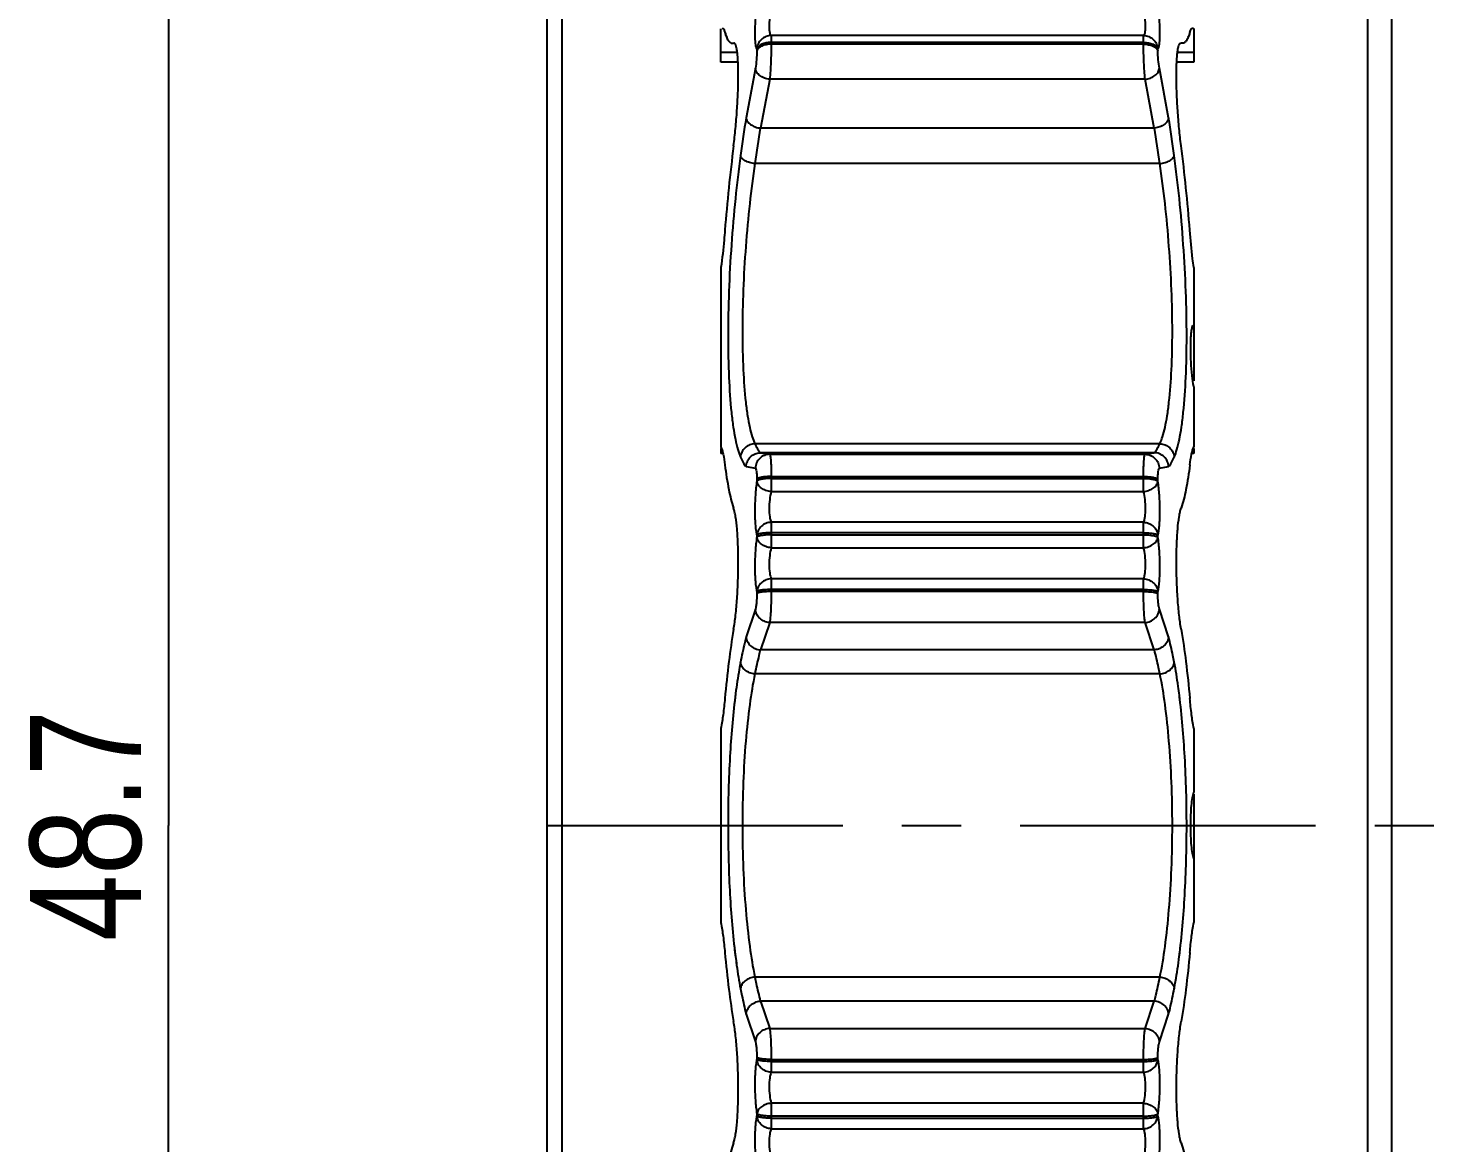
# Model space of a CAD drawing. Header units: millimetres. Extents: x 0 to 297, y 0 to 210.
# Drawn here: x 151.96 to 181.22, y 91.23 to 114.34 of the extents above; entities that cross this region are included whole.
import ezdxf

# ---------------------------------------------------------------- set-up
doc = ezdxf.new("R2010")
doc.units = ezdxf.units.MM
doc.header["$LTSCALE"] = 16.335
doc.linetypes.add('CENTER', pattern=[0.6, 0.375, -0.075, 0.075, -0.075])
doc.layers.get('0').update_dxf_attribs({"linetype": 'CONTINUOUS'})
doc.layers.add('02___PRT_ALL_AXES', color=7, linetype='CONTINUOUS')
doc.layers.add('MEMBER', color=7, linetype='CONTINUOUS')
doc.styles.get("Standard").update_dxf_attribs({"font": 'txt', "width": 0.8})
doc.dimstyles.new('DIMSTYLE_5', dxfattribs={"dimtxt": 2.3, "dimasz": 2, "dimexe": 1, "dimexo": 0.5, "dimgap": 0.575, "dimtad": 1, "dimdec": 3, "dimdsep": 46, "dimtxsty": 'Standard', "dimblk": '_FILLED', "dimblk1": '_FILLED', "dimblk2": '_FILLED', "dimcen": 0.09, "dimadec": 0, "dimazin": 0, "dimtp": 0.05, "dimtm": 0.05, "dimtfac": 1, "dimtdec": 3, "dimtofl": 0, "dimtmove": 0, "dimatfit": 3, "dimldrblk": '_FILLED', "dimfxl": 1, "dimtolj": 1, "dimarcsym": 0})

# ---------------------------------------------------------------- blocks, each defined once
blk = doc.blocks.new('_FILLED')
at = {"color": 0, "linetype": 'ByBlock'}
blk.add_solid([(0, 0), (-1, 0.125), (-1, -0.125)], dxfattribs=at)
blk = doc.blocks.new('*D7')
at = {"color": 2, "linetype": 'Continuous'}
for p, q in [((162.518, 121.812), (153.867, 121.812)), ((154.867, 121.812), (154.867, 97.812)), ((154.867, 73.812), (154.867, 97.812)), ((162.518, 73.812), (153.867, 73.812))]:
    blk.add_line(p, q, dxfattribs=at)
at = {"color": 2, "linetype": 'Continuous', "xscale": 2, "yscale": 2, "zscale": 2}
for p, rotation in [((154.867, 121.812), 90), ((154.867, 73.812), 270)]:
    blk.add_blockref('_FILLED', p, dxfattribs=dict(at, rotation=rotation))
at = {"color": 2, "linetype": 'Continuous', "insert": (151.992, 97.812), "char_height": 2.3, "width": 7.36, "attachment_point": 2, "rotation": 90, "line_spacing_factor": 0.9}
blk.add_mtext('48.7', dxfattribs=at)

msp = doc.modelspace()

# ---------------------------------------------------------------- linework, layer by layer
at = {"layer": '02___PRT_ALL_AXES', "color": 7, "linetype": 'CENTER'}
msp.add_line((162.718, 97.8118), (181.218, 97.8118), dxfattribs=at)
at = {"layer": 'MEMBER', "color": 7, "linetype": 'Continuous'}
for p, q in [((162.718, 73.8118), (162.718, 121.8118)), ((163.018, 121.8118), (163.018, 73.8118)), ((179.718, 121.8118), (179.718, 73.8118)), ((180.218, 121.3118), (180.218, 74.3118)), ((166.318, 113.6361), (166.318, 114.3268)), ((167.3589, 114.1884), (167.3589, 114.01)), ((175.077, 114.1884), (167.3589, 114.1884)), ((175.077, 114.01), (175.077, 114.1884)), ((176.118, 114.3268), (176.118, 113.6361)), ((166.318, 113.8447), (166.6538, 113.8447)), ((166.5537, 114.0286), (166.5798, 114.0332)), ((167.0618, 113.9106), (167.0618, 113.875)), ((175.077, 114.0459), (167.3589, 114.0459)), ((175.077, 114.01), (167.3589, 114.01)), ((175.3741, 113.875), (175.3741, 113.9106)), ((175.7821, 113.8447), (176.118, 113.8447)), ((175.8822, 114.0286), (175.8561, 114.0332)), ((166.6703, 113.6361), (166.318, 113.6361)), ((176.118, 113.6361), (175.7656, 113.6361)), ((167.0306, 113.5108), (166.8388, 112.4846)), ((167.3277, 113.2822), (167.1385, 112.2702)), ((175.1082, 113.2822), (167.3277, 113.2822)), ((175.2974, 112.2702), (175.1082, 113.2822)), ((175.5971, 112.4846), (175.4053, 113.5108)), ((175.2974, 112.2702), (167.1385, 112.2702)), ((175.4163, 111.5345), (167.0196, 111.5345)), ((166.318, 109.3804), (166.318, 105.6599)), ((176.118, 109.3804), (176.118, 107.0334)), ((176.118, 106.9079), (176.118, 105.6599)), ((175.4163, 105.7256), (167.0196, 105.7256)), ((166.318, 105.6281), (166.318, 105.5264)), ((166.3584, 105.5264), (166.318, 105.5264)), ((175.2974, 105.5402), (167.1385, 105.5402)), ((167.1385, 105.5402), (167.3277, 105.5077)), ((167.3277, 105.5077), (175.1082, 105.5077)), ((175.1082, 105.5077), (175.2974, 105.5402)), ((176.118, 105.5264), (176.0776, 105.5264)), ((176.118, 105.6281), (176.118, 105.5264)), ((166.8388, 105.2514), (167.0306, 105.2179)), ((167.3589, 105.0479), (167.3589, 104.7355)), ((167.3589, 105.0479), (175.077, 105.0479)), ((175.077, 104.7355), (175.077, 105.0479)), ((175.4053, 105.2179), (175.5971, 105.2514)), ((167.0618, 104.9876), (167.0618, 104.947)), ((167.3589, 105.0069), (175.077, 105.0069)), ((175.3741, 104.947), (175.3741, 104.9876)), ((167.3589, 104.7355), (175.077, 104.7355)), ((167.3589, 104.0984), (167.3589, 103.5698)), ((175.077, 104.0984), (167.3589, 104.0984)), ((175.077, 103.881), (167.3589, 103.881)), ((175.077, 103.5698), (175.077, 104.0984)), ((167.0618, 103.8304), (167.0618, 103.7881)), ((167.3589, 103.8383), (175.077, 103.8383)), ((175.3741, 103.7881), (175.3741, 103.8304)), ((167.3589, 103.5698), (175.077, 103.5698)), ((167.3589, 102.9277), (167.3589, 102.6621)), ((175.077, 102.9277), (167.3589, 102.9277)), ((175.077, 102.6621), (175.077, 102.9277)), ((167.0618, 102.663), (167.0618, 102.6217)), ((175.077, 102.7037), (167.3589, 102.7037)), ((175.077, 102.6621), (167.3589, 102.6621)), ((175.3741, 102.6217), (175.3741, 102.663)), ((167.0306, 102.2999), (166.8388, 101.7264)), ((175.5971, 101.7264), (175.4053, 102.2999)), ((167.3277, 102.0194), (167.1385, 101.4541)), ((175.1082, 102.0194), (167.3277, 102.0194)), ((175.2974, 101.4541), (175.1082, 102.0194)), ((175.2974, 101.4541), (167.1385, 101.4541)), ((175.4163, 100.9556), (167.0196, 100.9556)), ((166.318, 99.8254), (166.318, 95.7983)), ((176.118, 99.8254), (176.118, 98.5037)), ((176.118, 98.4611), (176.118, 95.7983)), ((175.4163, 94.6681), (167.0196, 94.6681)), ((175.2974, 94.1696), (167.1385, 94.1696)), ((167.1385, 94.1696), (167.3277, 93.6043)), ((175.1082, 93.6043), (175.2974, 94.1696)), ((166.8388, 93.8972), (167.0306, 93.3237)), ((175.4053, 93.3237), (175.5971, 93.8972)), ((167.3277, 93.6043), (175.1082, 93.6043)), ((167.0618, 93.002), (167.0618, 92.9607)), ((167.3589, 92.9616), (175.077, 92.9616)), ((167.3589, 92.9616), (167.3589, 92.696)), ((167.3589, 92.92), (175.077, 92.92)), ((175.077, 92.696), (175.077, 92.9616)), ((175.3741, 92.9607), (175.3741, 93.002)), ((167.3589, 92.696), (175.077, 92.696)), ((175.077, 92.0539), (167.3589, 92.0539)), ((167.3589, 92.0539), (167.3589, 91.5253)), ((175.077, 91.5253), (175.077, 92.0539)), ((167.0618, 91.8356), (167.0618, 91.7933)), ((175.077, 91.7854), (167.3589, 91.7854)), ((167.3589, 91.7427), (175.077, 91.7427)), ((175.3741, 91.7933), (175.3741, 91.8356)), ((167.3589, 91.5253), (175.077, 91.5253))]:
    msp.add_line(p, q, dxfattribs=at)
for centre, radius, start, end in [((176.0911, 114.317), 0.0239, 81.02761, 89.91229), ((200.4964, 107.0874), 34.0875, 170.88976, 172.22111), ((140.8048, 106.9189), 35.2346, 7.80056, 9.08857), ((198.1966, 107.0876), 31.4926, 170.52805, 171.88247), ((143.2257, 106.9308), 32.5181, 8.13889, 9.45059), ((202.5954, 107.3015), 36.3085, 172.71691, 175.49482), ((139.8406, 107.3015), 36.3085, 4.50518, 7.28309), ((180.7666, 98.7311), 14.2623, 172.68652, 173.19109), ((161.432, 98.7021), 14.5014, 6.81512, 7.16522), ((181.7427, 97.0101), 15.2454, 186.50554, 186.8112), ((181.4107, 96.9717), 14.9112, 186.50343, 187.23484), ((180.9354, 96.9134), 14.4324, 186.80997, 187.24277), ((161.4976, 96.9137), 14.4352, 352.7654, 353.18752), ((179.8119, 96.7703), 13.2998, 187.24152, 187.98538)]:
    msp.add_arc(centre, radius, start, end, dxfattribs=at)
for points, knots in [([(167.0618, 114.8731), (167.0482, 114.7645), (167.033, 114.6012), (167.0218, 114.3875), (167.0188, 114.24), (167.021, 114.1134), (167.0283, 114.0151), (167.0384, 113.9526), (167.0504, 113.9216), (167.0579, 113.9123), (167.0618, 113.9106)], [0, 0, 0, 0, 0.3379353, 0.505971, 0.6607559, 0.7934166, 0.8967326, 0.9656805, 0.9867649, 1, 1, 1, 1]), ([(167.3589, 114.7377), (167.3455, 114.6763), (167.3256, 114.5548), (167.3137, 114.389), (167.3195, 114.2703), (167.3363, 114.2084), (167.3513, 114.1902), (167.3589, 114.1884)], [0, 0, 0, 0, 0.3347689, 0.6546083, 0.8881785, 0.9584646, 1, 1, 1, 1]), ([(175.077, 114.1884), (175.0846, 114.1902), (175.0996, 114.2085), (175.1165, 114.2703), (175.1222, 114.389), (175.1103, 114.5548), (175.0904, 114.6763), (175.077, 114.7377)], [0, 0, 0, 0, 0.0415335, 0.1118581, 0.3456266, 0.6653055, 1, 1, 1, 1]), ([(175.3741, 113.9106), (175.3781, 113.9123), (175.3856, 113.9216), (175.3975, 113.9526), (175.4076, 114.0152), (175.4149, 114.1135), (175.4171, 114.2402), (175.4141, 114.3877), (175.4029, 114.6013), (175.3877, 114.7645), (175.3741, 114.8731)], [0, 0, 0, 0, 0.013234, 0.0343185, 0.1033029, 0.2067064, 0.3394735, 0.4942223, 0.6621375, 1, 1, 1, 1]), ([(166.3448, 114.341), (166.3567, 114.341), (166.375, 114.3222), (166.3885, 114.2919), (166.3956, 114.2703), (166.399, 114.258)], [0, 0, 0, 0, 0.3480097, 0.6303342, 1, 1, 1, 1]), ([(166.399, 114.258), (166.4084, 114.2241), (166.4274, 114.1648), (166.4634, 114.091), (166.5035, 114.042), (166.5386, 114.0286), (166.5539, 114.0286)], [0, 0, 0, 0, 0.3618938, 0.6393933, 0.8426291, 1, 1, 1, 1]), ([(166.399, 114.258), (166.4019, 114.2475), (166.4129, 114.2098), (166.4261, 114.1725), (166.4375, 114.1464)], [0, 0, 0, 0, 0.2760716, 1, 1, 1, 1]), ([(167.3589, 114.1884), (167.322, 114.1882), (167.2475, 114.1737), (167.1518, 114.1127), (167.0845, 114.0212), (167.0647, 113.9476), (167.0618, 113.9106)], [0, 0, 0, 0, 0.2491529, 0.4990354, 0.7494845, 1, 1, 1, 1]), ([(175.077, 114.1884), (175.1139, 114.1882), (175.1884, 114.1737), (175.2841, 114.1127), (175.3514, 114.0212), (175.3712, 113.9476), (175.3741, 113.9106)], [0, 0, 0, 0, 0.2491523, 0.4990351, 0.7494844, 1, 1, 1, 1]), ([(176.0369, 114.258), (176.0275, 114.2241), (176.0085, 114.1648), (175.9725, 114.091), (175.9324, 114.042), (175.8973, 114.0286), (175.882, 114.0286)], [0, 0, 0, 0, 0.3618938, 0.6393933, 0.8426291, 1, 1, 1, 1]), ([(176.0369, 114.258), (176.034, 114.2475), (176.023, 114.2098), (176.0099, 114.1725), (175.9984, 114.1464)], [0, 0, 0, 0, 0.2760716, 1, 1, 1, 1]), ([(176.0369, 114.258), (176.0403, 114.2703), (176.0474, 114.2919), (176.0609, 114.3222), (176.0792, 114.341), (176.0911, 114.341)], [0, 0, 0, 0, 0.3696658, 0.6519903, 1, 1, 1, 1]), ([(176.0948, 114.3407), (176.0968, 114.3404), (176.1056, 114.3379), (176.1129, 114.3319), (176.118, 114.3268)], [0, 0, 0, 0, 0.2138602, 1, 1, 1, 1]), ([(166.5798, 111.9044), (166.595, 112.0228), (166.6217, 112.2658), (166.6514, 112.632), (166.6705, 112.9927), (166.6773, 113.2794), (166.676, 113.4889), (166.6721, 113.625), (166.6651, 113.744), (166.6555, 113.844), (166.6431, 113.9235), (166.6303, 113.9763), (166.6174, 114.007), (166.607, 114.0248), (166.5946, 114.0344), (166.5868, 114.0344)], [0, 0, 0, 0, 0.1662435, 0.3404121, 0.5116038, 0.6691983, 0.7397465, 0.8032814, 0.858862, 0.9056789, 0.9431116, 0.9708638, 0.9811362, 0.989162, 1, 1, 1, 1]), ([(167.0618, 113.875), (167.0618, 113.8119), (167.0553, 113.69), (167.0415, 113.5686), (167.0306, 113.5108)], [0, 0, 0, 0, 0.517799, 1, 1, 1, 1]), ([(167.3589, 114.0459), (167.3237, 114.0459), (167.2557, 114.0394), (167.1487, 114.0089), (167.0739, 113.9555), (167.0618, 113.9106)], [0, 0, 0, 0, 0.3095282, 0.5914185, 1, 1, 1, 1]), ([(167.3589, 114.01), (167.3238, 114.01), (167.2558, 114.0035), (167.1487, 113.9731), (167.0739, 113.9198), (167.0618, 113.875)], [0, 0, 0, 0, 0.3093636, 0.5916745, 1, 1, 1, 1]), ([(167.3589, 114.01), (167.3589, 113.8841), (167.3524, 113.6413), (167.3386, 113.3987), (167.3277, 113.2822)], [0, 0, 0, 0, 0.5181496, 1, 1, 1, 1]), ([(175.077, 114.0459), (175.1122, 114.0459), (175.1802, 114.0394), (175.2873, 114.0089), (175.3621, 113.9555), (175.3741, 113.9106)], [0, 0, 0, 0, 0.3095183, 0.5913995, 1, 1, 1, 1]), ([(175.1082, 113.2822), (175.0973, 113.3988), (175.0835, 113.6413), (175.077, 113.8842), (175.077, 114.01)], [0, 0, 0, 0, 0.4820505, 1, 1, 1, 1]), ([(175.077, 114.01), (175.1122, 114.01), (175.1801, 114.0035), (175.2872, 113.9731), (175.3621, 113.9198), (175.3741, 113.875)], [0, 0, 0, 0, 0.3093632, 0.5916737, 1, 1, 1, 1]), ([(175.4053, 113.5108), (175.3944, 113.5686), (175.3806, 113.69), (175.3741, 113.8119), (175.3741, 113.875)], [0, 0, 0, 0, 0.4824013, 1, 1, 1, 1]), ([(175.8561, 111.9044), (175.841, 112.0228), (175.8142, 112.2658), (175.7846, 112.632), (175.7654, 112.9927), (175.7586, 113.2794), (175.7599, 113.4889), (175.7638, 113.625), (175.7708, 113.744), (175.7804, 113.844), (175.7929, 113.9235), (175.8056, 113.9763), (175.8185, 114.007), (175.8289, 114.0248), (175.8413, 114.0344), (175.8491, 114.0344)], [0, 0, 0, 0, 0.1662435, 0.3404121, 0.5116038, 0.6691983, 0.7397465, 0.8032814, 0.858862, 0.9056789, 0.9431116, 0.9708638, 0.9811362, 0.989162, 1, 1, 1, 1]), ([(167.3277, 113.2822), (167.2899, 113.2859), (167.2166, 113.303), (167.1215, 113.3535), (167.0533, 113.424), (167.0321, 113.4831), (167.0306, 113.5108)], [0, 0, 0, 0, 0.2834774, 0.5533674, 0.7928064, 1, 1, 1, 1]), ([(175.1082, 113.2822), (175.146, 113.2859), (175.2193, 113.303), (175.3144, 113.3535), (175.3826, 113.424), (175.4038, 113.4831), (175.4053, 113.5108)], [0, 0, 0, 0, 0.2834774, 0.5533675, 0.7928063, 1, 1, 1, 1]), ([(166.8388, 112.4846), (166.8407, 112.4584), (166.8633, 112.4023), (166.9325, 112.337), (167.0275, 112.2895), (167.1006, 112.2736), (167.1385, 112.2702)], [0, 0, 0, 0, 0.2001519, 0.4376899, 0.7104162, 1, 1, 1, 1]), ([(175.5971, 112.4846), (175.5952, 112.4587), (175.5731, 112.4032), (175.5053, 112.3384), (175.4118, 112.2909), (175.3399, 112.2743), (175.3025, 112.2702)], [0, 0, 0, 0, 0.2003749, 0.437694, 0.7101261, 1, 1, 1, 1]), ([(166.7225, 111.7012), (166.6818, 111.4043), (166.6093, 110.7892), (166.5287, 109.8495), (166.4771, 108.8957), (166.4583, 107.9766), (166.4739, 107.1395), (166.5154, 106.5135), (166.5675, 106.0865), (166.6108, 105.8299), (166.6596, 105.6209), (166.7001, 105.4994), (166.7225, 105.4482)], [0, 0, 0, 0, 0.14295, 0.29544, 0.4499052, 0.5985749, 0.733927, 0.8492492, 0.8976499, 0.9391331, 0.9733132, 1, 1, 1, 1]), ([(167.0196, 111.5345), (166.9828, 111.5383), (166.9128, 111.552), (166.8205, 111.5886), (166.7525, 111.6364), (166.7255, 111.6806), (166.7225, 111.7012)], [0, 0, 0, 0, 0.3098096, 0.5937998, 0.8256541, 1, 1, 1, 1]), ([(167.0196, 111.5345), (166.9789, 111.2589), (166.9065, 110.6877), (166.8259, 109.8146), (166.7742, 108.928), (166.7554, 108.0735), (166.771, 107.2954), (166.8126, 106.7138), (166.8647, 106.3173), (166.908, 106.0792), (166.9569, 105.8853), (166.9973, 105.7729), (167.0196, 105.7256)], [0, 0, 0, 0, 0.1429146, 0.2953706, 0.4498303, 0.5985005, 0.7338199, 0.8490732, 0.897447, 0.9389307, 0.9731652, 1, 1, 1, 1]), ([(175.4163, 111.5345), (175.4531, 111.5383), (175.5231, 111.552), (175.6154, 111.5886), (175.6835, 111.6364), (175.7104, 111.6806), (175.7134, 111.7012)], [0, 0, 0, 0, 0.3098097, 0.5937999, 0.8256541, 1, 1, 1, 1]), ([(175.4163, 105.7256), (175.4387, 105.7729), (175.4791, 105.8854), (175.528, 106.0794), (175.5713, 106.3175), (175.6233, 106.714), (175.6649, 107.2956), (175.6805, 108.0738), (175.6617, 108.9283), (175.61, 109.815), (175.5294, 110.688), (175.457, 111.2591), (175.4163, 111.5345)], [0, 0, 0, 0, 0.0268493, 0.0611003, 0.10259, 0.1509648, 0.266218, 0.4015461, 0.5502205, 0.7046962, 0.8571549, 1, 1, 1, 1]), ([(175.7134, 105.4482), (175.7359, 105.4995), (175.7763, 105.621), (175.8252, 105.8301), (175.8684, 106.0867), (175.9205, 106.5138), (175.962, 107.1397), (175.9776, 107.9768), (175.9588, 108.896), (175.9072, 109.8498), (175.8266, 110.7894), (175.7541, 111.4044), (175.7134, 111.7012)], [0, 0, 0, 0, 0.0267014, 0.0608978, 0.1023872, 0.1507889, 0.2661111, 0.4014719, 0.5501457, 0.7046268, 0.8571197, 1, 1, 1, 1]), ([(166.399, 110.1535), (166.3937, 110.0862), (166.3716, 109.828), (166.3434, 109.5703), (166.318, 109.3804)], [0, 0, 0, 0, 0.2605985, 1, 1, 1, 1]), ([(176.118, 109.3804), (176.1098, 109.4412), (176.0775, 109.6983), (176.0526, 109.9563), (176.0369, 110.1535)], [0, 0, 0, 0, 0.2365606, 1, 1, 1, 1]), ([(176.0603, 107.9353), (176.062, 107.9642), (176.066, 108.0166), (176.075, 108.0863), (176.0859, 108.1377), (176.096, 108.1657), (176.1025, 108.1752)], [0, 0, 0, 0, 0.3546414, 0.6429685, 0.858913, 1, 1, 1, 1]), ([(176.1025, 108.1752), (176.1036, 108.1769), (176.1074, 108.182), (176.1135, 108.1862), (176.118, 108.1863)], [0, 0, 0, 0, 0.3122218, 1, 1, 1, 1]), ([(176.118, 106.9079), (176.1041, 106.9849), (176.082, 107.1536), (176.0614, 107.4158), (176.0526, 107.6811), (176.0554, 107.8547), (176.0603, 107.9353)], [0, 0, 0, 0, 0.2275828, 0.4948817, 0.7650709, 1, 1, 1, 1]), ([(166.318, 105.6599), (166.3271, 105.6389), (166.3438, 105.5895), (166.3741, 105.4656), (166.3896, 105.362), (166.399, 105.2871)], [0, 0, 0, 0, 0.1801318, 0.4077822, 1, 1, 1, 1]), ([(167.0196, 105.7256), (166.9825, 105.7244), (166.908, 105.7081), (166.8124, 105.647), (166.7452, 105.5566), (166.7252, 105.4843), (166.7225, 105.4482)], [0, 0, 0, 0, 0.2519671, 0.5045955, 0.7545708, 1, 1, 1, 1]), ([(167.0196, 105.7256), (167.0363, 105.6892), (167.0695, 105.6244), (167.1116, 105.5646), (167.1334, 105.5402)], [0, 0, 0, 0, 0.5500458, 1, 1, 1, 1]), ([(175.3025, 105.5402), (175.3243, 105.5646), (175.3664, 105.6244), (175.3997, 105.6892), (175.4163, 105.7256)], [0, 0, 0, 0, 0.4499461, 1, 1, 1, 1]), ([(175.4163, 105.7256), (175.4534, 105.7244), (175.5279, 105.7081), (175.6235, 105.647), (175.6907, 105.5566), (175.7107, 105.4843), (175.7134, 105.4482)], [0, 0, 0, 0, 0.251967, 0.5045955, 0.7545708, 1, 1, 1, 1]), ([(176.0369, 105.2871), (176.0463, 105.362), (176.0618, 105.4656), (176.0921, 105.5895), (176.1088, 105.6389), (176.118, 105.6599)], [0, 0, 0, 0, 0.5922178, 0.8198682, 1, 1, 1, 1]), ([(166.7225, 105.4482), (166.7395, 105.4095), (166.7732, 105.3408), (166.8164, 105.2771), (166.8388, 105.2514)], [0, 0, 0, 0, 0.552587, 1, 1, 1, 1]), ([(166.8388, 105.2514), (166.8406, 105.289), (166.8585, 105.3643), (166.9246, 105.4591), (167.0205, 105.5233), (167.096, 105.5394), (167.1334, 105.5402)], [0, 0, 0, 0, 0.2502923, 0.5009142, 0.751044, 1, 1, 1, 1]), ([(167.3277, 105.5077), (167.29, 105.5075), (167.2136, 105.4922), (167.1161, 105.4283), (167.0497, 105.3322), (167.032, 105.2559), (167.0306, 105.2179)], [0, 0, 0, 0, 0.2486469, 0.4985641, 0.749321, 1, 1, 1, 1]), ([(167.3277, 105.5077), (167.3292, 105.5072), (167.3319, 105.5036), (167.3365, 105.4916), (167.3414, 105.4663), (167.3464, 105.4255), (167.3508, 105.3706), (167.3543, 105.3035), (167.358, 105.1945), (167.3589, 105.1081), (167.3589, 105.0479)], [0, 0, 0, 0, 0.0098356, 0.0267585, 0.0846029, 0.1743404, 0.2939859, 0.4405149, 0.6101058, 1, 1, 1, 1]), ([(175.077, 105.0479), (175.077, 105.1081), (175.0779, 105.1945), (175.0816, 105.3036), (175.0852, 105.3707), (175.0895, 105.4256), (175.0945, 105.4664), (175.0994, 105.4916), (175.104, 105.5036), (175.1068, 105.5072), (175.1082, 105.5077)], [0, 0, 0, 0, 0.3900832, 0.5597026, 0.7062115, 0.8258028, 0.9154726, 0.9732627, 0.9901691, 1, 1, 1, 1]), ([(175.1082, 105.5077), (175.146, 105.5075), (175.2223, 105.4922), (175.3198, 105.4283), (175.3862, 105.3322), (175.4039, 105.2559), (175.4053, 105.2179)], [0, 0, 0, 0, 0.2486467, 0.4985638, 0.7493208, 1, 1, 1, 1]), ([(175.5971, 105.2514), (175.5953, 105.2894), (175.577, 105.3655), (175.5096, 105.461), (175.412, 105.5249), (175.3353, 105.5401), (175.2974, 105.5402)], [0, 0, 0, 0, 0.2502199, 0.5008002, 0.7508882, 1, 1, 1, 1]), ([(175.5971, 105.2514), (175.6196, 105.2771), (175.6627, 105.3408), (175.6965, 105.4095), (175.7134, 105.4482)], [0, 0, 0, 0, 0.4474039, 1, 1, 1, 1]), ([(166.399, 105.2871), (166.4206, 105.1149), (166.4666, 104.8128), (166.5376, 104.5147), (166.5798, 104.3898)], [0, 0, 0, 0, 0.568352, 1, 1, 1, 1]), ([(167.0306, 105.2179), (167.0334, 105.2174), (167.0391, 105.2111), (167.0473, 105.1891), (167.0551, 105.1433), (167.0606, 105.0727), (167.0618, 105.0178), (167.0618, 104.9876)], [0, 0, 0, 0, 0.035025, 0.0958033, 0.3043461, 0.6159983, 1, 1, 1, 1]), ([(167.3589, 105.0479), (167.3239, 105.0479), (167.2579, 105.0452), (167.1695, 105.0338), (167.1086, 105.0184), (167.0756, 105.0019), (167.0648, 104.9925), (167.0618, 104.9876)], [0, 0, 0, 0, 0.3402207, 0.6406641, 0.865979, 0.9443244, 1, 1, 1, 1]), ([(175.077, 105.0479), (175.112, 105.0479), (175.1781, 105.0452), (175.2664, 105.0338), (175.3273, 105.0184), (175.3604, 105.0019), (175.3711, 104.9925), (175.3741, 104.9876)], [0, 0, 0, 0, 0.3402207, 0.6406641, 0.8659788, 0.9443242, 1, 1, 1, 1]), ([(175.3741, 104.9876), (175.3741, 105.0178), (175.3753, 105.0727), (175.3808, 105.1434), (175.3886, 105.1891), (175.3969, 105.2111), (175.4026, 105.2174), (175.4053, 105.2179)], [0, 0, 0, 0, 0.3841894, 0.6958499, 0.9042743, 0.9649993, 1, 1, 1, 1]), ([(176.0369, 105.2871), (176.0153, 105.1149), (175.9693, 104.8128), (175.8983, 104.5147), (175.8561, 104.3898)], [0, 0, 0, 0, 0.568352, 1, 1, 1, 1]), ([(167.0618, 104.947), (167.0468, 104.8509), (167.0268, 104.6438), (167.0178, 104.3835), (167.0213, 104.1737), (167.0291, 104.036), (167.0415, 103.9232), (167.0538, 103.8575), (167.0618, 103.8304)], [0, 0, 0, 0, 0.2601438, 0.5558299, 0.6964734, 0.8216119, 0.9245639, 1, 1, 1, 1]), ([(167.3589, 105.0069), (167.3238, 105.0069), (167.2578, 105.0043), (167.1695, 104.9929), (167.1086, 104.9777), (167.0755, 104.9612), (167.0648, 104.9519), (167.0618, 104.947)], [0, 0, 0, 0, 0.3406712, 0.6407656, 0.8661749, 0.9444143, 1, 1, 1, 1]), ([(167.3589, 104.7355), (167.322, 104.7387), (167.2507, 104.7538), (167.1572, 104.8001), (167.0884, 104.8648), (167.0649, 104.9204), (167.0618, 104.947)], [0, 0, 0, 0, 0.2852134, 0.5552374, 0.7942286, 1, 1, 1, 1]), ([(175.077, 105.0069), (175.1121, 105.0069), (175.1781, 105.0043), (175.2664, 104.9929), (175.3273, 104.9777), (175.3604, 104.9612), (175.3711, 104.9519), (175.3741, 104.947)], [0, 0, 0, 0, 0.3406823, 0.6407859, 0.866176, 0.9444133, 1, 1, 1, 1]), ([(175.077, 104.7355), (175.1139, 104.7387), (175.1853, 104.7538), (175.2787, 104.8001), (175.3475, 104.8648), (175.371, 104.9204), (175.3741, 104.947)], [0, 0, 0, 0, 0.2852122, 0.5552377, 0.7942336, 1, 1, 1, 1]), ([(175.3741, 103.8304), (175.3821, 103.8575), (175.3944, 103.9233), (175.4069, 104.0361), (175.4146, 104.1738), (175.4181, 104.3837), (175.4091, 104.6439), (175.3891, 104.8509), (175.3741, 104.947)], [0, 0, 0, 0, 0.0754345, 0.1784337, 0.3036655, 0.4443993, 0.7399193, 1, 1, 1, 1]), ([(167.3589, 104.7355), (167.3442, 104.6816), (167.3239, 104.5635), (167.3135, 104.3874), (167.3206, 104.2444), (167.3387, 104.1503), (167.3512, 104.1132), (167.3589, 104.0984)], [0, 0, 0, 0, 0.2598668, 0.5546097, 0.8193993, 0.9225589, 1, 1, 1, 1]), ([(175.077, 104.0984), (175.0847, 104.1132), (175.0972, 104.1503), (175.1153, 104.2445), (175.1224, 104.3875), (175.1121, 104.5636), (175.0917, 104.6816), (175.077, 104.7355)], [0, 0, 0, 0, 0.0774389, 0.1806478, 0.4456267, 0.7401985, 1, 1, 1, 1]), ([(166.5798, 101.8787), (166.5964, 101.9755), (166.6244, 102.1875), (166.6537, 102.5256), (166.6721, 102.8938), (166.6786, 103.268), (166.6728, 103.6236), (166.6551, 103.9372), (166.6305, 104.1626), (166.6036, 104.3063), (166.5883, 104.3646), (166.5798, 104.3898)], [0, 0, 0, 0, 0.1167866, 0.2541674, 0.4034434, 0.5550464, 0.6990722, 0.8261905, 0.9284499, 0.9683404, 1, 1, 1, 1]), ([(175.8561, 101.8787), (175.8395, 101.9755), (175.8115, 102.1875), (175.7822, 102.5256), (175.7638, 102.8938), (175.7573, 103.268), (175.7631, 103.6236), (175.7808, 103.9372), (175.8054, 104.1626), (175.8324, 104.3063), (175.8476, 104.3646), (175.8561, 104.3898)], [0, 0, 0, 0, 0.1167866, 0.2541674, 0.4034434, 0.5550464, 0.6990722, 0.8261905, 0.9284499, 0.9683404, 1, 1, 1, 1]), ([(167.3589, 104.0984), (167.3219, 104.0967), (167.248, 104.0804), (167.153, 104.0213), (167.0853, 103.9349), (167.0647, 103.8651), (167.0618, 103.8304)], [0, 0, 0, 0, 0.2564366, 0.5112273, 0.7596116, 1, 1, 1, 1]), ([(167.3589, 103.881), (167.3239, 103.881), (167.2579, 103.8788), (167.1698, 103.8692), (167.1091, 103.8565), (167.0759, 103.8426), (167.0649, 103.8347), (167.0618, 103.8304)], [0, 0, 0, 0, 0.3440826, 0.6464392, 0.8715877, 0.9480243, 1, 1, 1, 1]), ([(175.077, 104.0984), (175.114, 104.0967), (175.1879, 104.0804), (175.2829, 104.0213), (175.3506, 103.9349), (175.3712, 103.8651), (175.3741, 103.8304)], [0, 0, 0, 0, 0.2564366, 0.5112272, 0.7596106, 1, 1, 1, 1]), ([(175.077, 103.881), (175.1121, 103.881), (175.178, 103.8788), (175.2661, 103.8692), (175.3268, 103.8565), (175.36, 103.8426), (175.371, 103.8347), (175.3741, 103.8304)], [0, 0, 0, 0, 0.3440714, 0.6464188, 0.8715867, 0.9480254, 1, 1, 1, 1]), ([(167.0618, 103.7881), (167.0466, 103.6942), (167.0266, 103.4893), (167.0178, 103.2306), (167.0213, 103.0192), (167.0291, 102.8782), (167.0416, 102.761), (167.054, 102.6919), (167.0618, 102.663)], [0, 0, 0, 0, 0.2526319, 0.5456212, 0.6869779, 0.8141651, 0.9203684, 1, 1, 1, 1]), ([(167.3589, 103.8383), (167.3239, 103.8383), (167.2579, 103.8361), (167.1698, 103.8265), (167.1091, 103.814), (167.0759, 103.8002), (167.0649, 103.7924), (167.0618, 103.7881)], [0, 0, 0, 0, 0.3441931, 0.6466216, 0.8717825, 0.9481572, 1, 1, 1, 1]), ([(167.3589, 103.5698), (167.322, 103.5728), (167.2504, 103.5882), (167.1567, 103.636), (167.088, 103.7034), (167.0649, 103.7606), (167.0618, 103.7881)], [0, 0, 0, 0, 0.2816881, 0.5498458, 0.7899388, 1, 1, 1, 1]), ([(175.077, 103.8383), (175.1121, 103.8383), (175.178, 103.8361), (175.2661, 103.8265), (175.3268, 103.814), (175.36, 103.8002), (175.371, 103.7924), (175.3741, 103.7881)], [0, 0, 0, 0, 0.3442043, 0.646642, 0.8717835, 0.9481562, 1, 1, 1, 1]), ([(175.077, 103.5698), (175.1139, 103.5728), (175.1855, 103.5882), (175.2792, 103.636), (175.3479, 103.7034), (175.3711, 103.7606), (175.3741, 103.7881)], [0, 0, 0, 0, 0.281687, 0.5498461, 0.7899436, 1, 1, 1, 1]), ([(175.3741, 102.663), (175.382, 102.6919), (175.3943, 102.761), (175.4068, 102.8783), (175.4146, 103.0193), (175.4181, 103.2308), (175.4093, 103.4894), (175.3893, 103.6942), (175.3741, 103.7881)], [0, 0, 0, 0, 0.07963, 0.1858815, 0.3131624, 0.4546079, 0.7474302, 1, 1, 1, 1]), ([(167.3589, 103.5698), (167.344, 103.5172), (167.3237, 103.4003), (167.3134, 103.2245), (167.3208, 103.0797), (167.3389, 102.9827), (167.3513, 102.9437), (167.3589, 102.9277)], [0, 0, 0, 0, 0.2525319, 0.5446437, 0.8122549, 0.9186076, 1, 1, 1, 1]), ([(175.077, 102.9277), (175.0846, 102.9437), (175.0971, 102.9827), (175.1151, 103.0798), (175.1225, 103.2246), (175.1122, 103.4004), (175.0919, 103.5172), (175.077, 103.5698)], [0, 0, 0, 0, 0.0813901, 0.1877931, 0.4555926, 0.7475325, 1, 1, 1, 1]), ([(167.3589, 102.9277), (167.3219, 102.9259), (167.2482, 102.9096), (167.1533, 102.8512), (167.0855, 102.766), (167.0648, 102.6971), (167.0618, 102.663)], [0, 0, 0, 0, 0.2580899, 0.5137904, 0.7616278, 1, 1, 1, 1]), ([(175.077, 102.9277), (175.114, 102.9259), (175.1877, 102.9096), (175.2826, 102.8512), (175.3504, 102.766), (175.3712, 102.6971), (175.3741, 102.663)], [0, 0, 0, 0, 0.2580901, 0.5137903, 0.7616266, 1, 1, 1, 1]), ([(167.0618, 102.6217), (167.0618, 102.5579), (167.0583, 102.468), (167.0452, 102.3609), (167.0365, 102.3173), (167.0306, 102.2999)], [0, 0, 0, 0, 0.5905182, 0.8305028, 1, 1, 1, 1]), ([(167.3589, 102.7037), (167.3239, 102.7037), (167.2581, 102.7019), (167.18, 102.6952), (167.1272, 102.6868), (167.0976, 102.6801), (167.0763, 102.6729), (167.0651, 102.6666), (167.0618, 102.663)], [0, 0, 0, 0, 0.3471666, 0.6515837, 0.7758654, 0.8766909, 0.9514865, 1, 1, 1, 1]), ([(167.3589, 102.6621), (167.3239, 102.6621), (167.2581, 102.6603), (167.18, 102.6537), (167.1272, 102.6454), (167.0976, 102.6387), (167.0763, 102.6315), (167.0651, 102.6253), (167.0618, 102.6217)], [0, 0, 0, 0, 0.3469211, 0.6518393, 0.7761519, 0.8768318, 0.9516085, 1, 1, 1, 1]), ([(167.3589, 102.6621), (167.3589, 102.5967), (167.3574, 102.4696), (167.3515, 102.291), (167.3423, 102.1421), (167.3337, 102.0549), (167.3277, 102.0194)], [0, 0, 0, 0, 0.3046701, 0.5922742, 0.8323857, 1, 1, 1, 1]), ([(175.077, 102.7037), (175.1121, 102.7037), (175.1778, 102.7019), (175.2559, 102.6952), (175.3087, 102.6868), (175.3383, 102.6801), (175.3596, 102.6729), (175.3708, 102.6666), (175.3741, 102.663)], [0, 0, 0, 0, 0.3471553, 0.6515632, 0.7758535, 0.8766899, 0.9514877, 1, 1, 1, 1]), ([(175.1082, 102.0194), (175.1023, 102.0549), (175.0936, 102.1421), (175.0844, 102.2911), (175.0785, 102.4697), (175.077, 102.5967), (175.077, 102.6621)], [0, 0, 0, 0, 0.1677238, 0.4079257, 0.6954886, 1, 1, 1, 1]), ([(175.077, 102.6621), (175.112, 102.6621), (175.1778, 102.6603), (175.2559, 102.6537), (175.3087, 102.6454), (175.3383, 102.6387), (175.3596, 102.6315), (175.3708, 102.6253), (175.3741, 102.6217)], [0, 0, 0, 0, 0.3469207, 0.6518386, 0.7761513, 0.8768313, 0.9516083, 1, 1, 1, 1]), ([(175.4053, 102.2999), (175.3995, 102.3173), (175.3907, 102.3609), (175.3776, 102.4681), (175.3741, 102.5579), (175.3741, 102.6217)], [0, 0, 0, 0, 0.1696066, 0.4096815, 1, 1, 1, 1]), ([(167.3277, 102.0194), (167.2897, 102.0215), (167.2141, 102.0394), (167.1175, 102.1017), (167.0506, 102.1923), (167.0321, 102.2645), (167.0306, 102.2999)], [0, 0, 0, 0, 0.2566721, 0.5123451, 0.7608703, 1, 1, 1, 1]), ([(175.1082, 102.0194), (175.1462, 102.0215), (175.2218, 102.0394), (175.3184, 102.1017), (175.3853, 102.1923), (175.4039, 102.2645), (175.4053, 102.2999)], [0, 0, 0, 0, 0.2566722, 0.5123453, 0.7608704, 1, 1, 1, 1]), ([(166.5798, 101.8787), (166.5416, 101.6562), (166.4726, 101.1794), (166.4219, 100.7004), (166.399, 100.4455)], [0, 0, 0, 0, 0.4686341, 1, 1, 1, 1]), ([(175.8561, 101.8787), (175.8943, 101.6562), (175.9633, 101.1794), (176.014, 100.7004), (176.0369, 100.4455)], [0, 0, 0, 0, 0.4686341, 1, 1, 1, 1]), ([(166.8388, 101.7264), (166.8286, 101.6854), (166.786, 101.5094), (166.7488, 101.3322), (166.7225, 101.1959)], [0, 0, 0, 0, 0.2334944, 1, 1, 1, 1]), ([(166.8388, 101.7264), (166.8407, 101.6919), (166.86, 101.6213), (166.9281, 101.5338), (167.0248, 101.4731), (167.1004, 101.456), (167.1385, 101.4541)], [0, 0, 0, 0, 0.2358437, 0.4831643, 0.740149, 1, 1, 1, 1]), ([(175.5971, 101.7264), (175.5953, 101.6923), (175.5763, 101.6225), (175.5096, 101.5355), (175.4145, 101.4748), (175.3401, 101.4568), (175.3025, 101.4541)], [0, 0, 0, 0, 0.2359375, 0.4831911, 0.7400921, 1, 1, 1, 1]), ([(175.7134, 101.1959), (175.7043, 101.2433), (175.6689, 101.4208), (175.6294, 101.5976), (175.5971, 101.7264)], [0, 0, 0, 0, 0.2663029, 1, 1, 1, 1]), ([(167.1334, 101.4541), (167.1234, 101.4155), (167.0818, 101.2502), (167.0454, 101.0836), (167.0196, 100.9556)], [0, 0, 0, 0, 0.2339651, 1, 1, 1, 1]), ([(175.4163, 100.9556), (175.4074, 101), (175.3727, 101.1669), (175.334, 101.333), (175.3025, 101.4541)], [0, 0, 0, 0, 0.2658484, 1, 1, 1, 1]), ([(166.7225, 101.1959), (166.713, 101.1465), (166.6736, 100.9309), (166.6419, 100.7141), (166.6204, 100.5467)], [0, 0, 0, 0, 0.2298053, 1, 1, 1, 1]), ([(167.0196, 100.9556), (166.9825, 100.9584), (166.9099, 100.9747), (166.8153, 101.0274), (166.7471, 101.1031), (166.7253, 101.1656), (166.7225, 101.1959)], [0, 0, 0, 0, 0.2712954, 0.5345002, 0.7780197, 1, 1, 1, 1]), ([(167.0196, 100.9556), (166.9761, 100.7462), (166.9015, 100.2826), (166.8227, 99.533), (166.7726, 98.6951), (166.7554, 97.8116), (166.7726, 96.9281), (166.8228, 96.0903), (166.9016, 95.3408), (166.9761, 94.8774), (167.0196, 94.6681)], [0, 0, 0, 0, 0.1015768, 0.2227548, 0.3577945, 0.5000336, 0.6422697, 0.7773159, 0.8984825, 1, 1, 1, 1]), ([(175.4163, 100.9556), (175.4534, 100.9584), (175.526, 100.9747), (175.6206, 101.0274), (175.6888, 101.1031), (175.7106, 101.1656), (175.7134, 101.1959)], [0, 0, 0, 0, 0.2712954, 0.5345003, 0.7780197, 1, 1, 1, 1]), ([(175.4163, 94.6681), (175.4598, 94.8775), (175.5344, 95.3411), (175.6132, 96.0906), (175.6633, 96.9285), (175.6805, 97.8119), (175.6633, 98.6954), (175.6132, 99.5333), (175.5344, 100.2828), (175.4598, 100.7463), (175.4163, 100.9556)], [0, 0, 0, 0, 0.1015759, 0.2227476, 0.3577811, 0.5000136, 0.6422438, 0.7772862, 0.8984665, 1, 1, 1, 1]), ([(175.8201, 100.5109), (175.8123, 100.5728), (175.7819, 100.802), (175.7454, 101.0303), (175.7134, 101.1959)], [0, 0, 0, 0, 0.2702734, 1, 1, 1, 1]), ([(166.399, 100.4455), (166.3889, 100.3329), (166.3669, 100.1255), (166.3357, 99.9192), (166.318, 99.8254)], [0, 0, 0, 0, 0.5421159, 1, 1, 1, 1]), ([(166.6204, 100.5467), (166.5684, 100.1416), (166.4935, 99.274), (166.4524, 97.9377), (166.4809, 96.5878), (166.5477, 95.7017), (166.5955, 95.2828)], [0, 0, 0, 0, 0.2322994, 0.49492, 0.7601719, 1, 1, 1, 1]), ([(175.8179, 95.0958), (175.8714, 95.517), (175.947, 96.4182), (175.9846, 97.8012), (175.9481, 99.1855), (175.8732, 100.0884), (175.8201, 100.5109)], [0, 0, 0, 0, 0.2347339, 0.4995412, 0.764582, 1, 1, 1, 1]), ([(176.118, 99.8254), (176.1002, 99.9192), (176.069, 100.1255), (176.047, 100.3329), (176.0369, 100.4455)], [0, 0, 0, 0, 0.4578841, 1, 1, 1, 1]), ([(176.118, 97.12), (176.1058, 97.1566), (176.0877, 97.2485), (176.0691, 97.407), (176.0573, 97.6003), (176.0531, 97.8119), (176.0573, 98.0234), (176.0691, 98.2167), (176.0877, 98.3752), (176.1058, 98.4671), (176.118, 98.5037)], [0, 0, 0, 0, 0.0831346, 0.2007737, 0.3436911, 0.5000046, 0.6563168, 0.7992312, 0.9168665, 1, 1, 1, 1]), ([(166.318, 95.7983), (166.3357, 95.7045), (166.3669, 95.4982), (166.3889, 95.2908), (166.399, 95.1782)], [0, 0, 0, 0, 0.4578845, 1, 1, 1, 1]), ([(176.0369, 95.1782), (176.047, 95.2908), (176.069, 95.4982), (176.1002, 95.7045), (176.118, 95.7983)], [0, 0, 0, 0, 0.5421155, 1, 1, 1, 1]), ([(166.399, 95.1782), (166.4219, 94.9233), (166.4726, 94.4443), (166.5416, 93.9675), (166.5798, 93.745)], [0, 0, 0, 0, 0.5313657, 1, 1, 1, 1]), ([(176.0369, 95.1782), (176.014, 94.9233), (175.9633, 94.4443), (175.8943, 93.9675), (175.8561, 93.745)], [0, 0, 0, 0, 0.5313657, 1, 1, 1, 1]), ([(166.6182, 95.0938), (166.6259, 95.0337), (166.6557, 94.8109), (166.6914, 94.5889), (166.7225, 94.4278)], [0, 0, 0, 0, 0.2698847, 1, 1, 1, 1]), ([(175.7134, 94.4278), (175.7232, 94.4785), (175.7636, 94.7003), (175.7961, 94.9235), (175.8179, 95.0958)], [0, 0, 0, 0, 0.229377, 1, 1, 1, 1]), ([(167.0196, 94.6681), (166.9825, 94.6653), (166.9099, 94.649), (166.8153, 94.5963), (166.7471, 94.5206), (166.7253, 94.4581), (166.7225, 94.4278)], [0, 0, 0, 0, 0.2712954, 0.5345003, 0.7780197, 1, 1, 1, 1]), ([(167.0196, 94.6681), (167.0285, 94.6237), (167.0632, 94.4568), (167.1019, 94.2907), (167.1334, 94.1696)], [0, 0, 0, 0, 0.2658483, 1, 1, 1, 1]), ([(175.3025, 94.1696), (175.3125, 94.2082), (175.3541, 94.3735), (175.3905, 94.5401), (175.4163, 94.6681)], [0, 0, 0, 0, 0.2339651, 1, 1, 1, 1]), ([(175.4163, 94.6681), (175.4534, 94.6653), (175.526, 94.649), (175.6206, 94.5963), (175.6888, 94.5206), (175.7106, 94.4581), (175.7134, 94.4278)], [0, 0, 0, 0, 0.2712954, 0.5345002, 0.7780196, 1, 1, 1, 1]), ([(166.7225, 94.4278), (166.7317, 94.3804), (166.767, 94.2029), (166.8065, 94.0261), (166.8388, 93.8972)], [0, 0, 0, 0, 0.2663028, 1, 1, 1, 1]), ([(175.5971, 93.8972), (175.6074, 93.9383), (175.6499, 94.1142), (175.6871, 94.2915), (175.7134, 94.4278)], [0, 0, 0, 0, 0.2334944, 1, 1, 1, 1]), ([(166.8388, 93.8972), (166.8406, 93.9314), (166.8596, 94.0012), (166.9263, 94.0882), (167.0214, 94.1489), (167.0958, 94.1669), (167.1334, 94.1696)], [0, 0, 0, 0, 0.2359375, 0.483191, 0.7400921, 1, 1, 1, 1]), ([(175.5971, 93.8972), (175.5953, 93.9318), (175.5759, 94.0024), (175.5078, 94.0899), (175.4111, 94.1506), (175.3355, 94.1677), (175.2974, 94.1696)], [0, 0, 0, 0, 0.2358437, 0.4831643, 0.740149, 1, 1, 1, 1]), ([(166.5798, 91.2339), (166.5883, 91.2591), (166.6036, 91.3174), (166.6305, 91.4611), (166.6551, 91.6865), (166.6728, 92.0001), (166.6786, 92.3557), (166.6721, 92.7299), (166.6537, 93.0981), (166.6244, 93.4362), (166.5964, 93.6482), (166.5798, 93.745)], [0, 0, 0, 0, 0.0316597, 0.0715508, 0.1738129, 0.300934, 0.4449613, 0.5965633, 0.7458369, 0.8832144, 1, 1, 1, 1]), ([(175.8561, 91.2339), (175.8476, 91.2591), (175.8324, 91.3174), (175.8054, 91.4611), (175.7808, 91.6865), (175.7631, 92.0001), (175.7573, 92.3557), (175.7638, 92.7299), (175.7822, 93.0981), (175.8115, 93.4362), (175.8395, 93.6482), (175.8561, 93.745)], [0, 0, 0, 0, 0.0316597, 0.0715508, 0.1738129, 0.300934, 0.4449613, 0.5965633, 0.7458369, 0.8832144, 1, 1, 1, 1]), ([(167.3277, 93.6043), (167.2897, 93.6022), (167.2141, 93.5843), (167.1175, 93.522), (167.0506, 93.4313), (167.0321, 93.3592), (167.0306, 93.3237)], [0, 0, 0, 0, 0.2566722, 0.5123453, 0.7608704, 1, 1, 1, 1]), ([(167.3277, 93.6043), (167.3337, 93.5688), (167.3423, 93.4816), (167.3515, 93.3326), (167.3574, 93.154), (167.3589, 93.0269), (167.3589, 92.9616)], [0, 0, 0, 0, 0.1677238, 0.4079257, 0.6954886, 1, 1, 1, 1]), ([(175.077, 92.9616), (175.077, 93.027), (175.0785, 93.1541), (175.0844, 93.3327), (175.0936, 93.4816), (175.1023, 93.5688), (175.1082, 93.6043)], [0, 0, 0, 0, 0.3046701, 0.5922742, 0.8323857, 1, 1, 1, 1]), ([(175.1082, 93.6043), (175.1462, 93.6022), (175.2218, 93.5843), (175.3184, 93.522), (175.3853, 93.4313), (175.4039, 93.3592), (175.4053, 93.3237)], [0, 0, 0, 0, 0.2566721, 0.5123451, 0.7608703, 1, 1, 1, 1]), ([(167.0306, 93.3237), (167.0365, 93.3064), (167.0452, 93.2628), (167.0583, 93.1556), (167.0618, 93.0658), (167.0618, 93.002)], [0, 0, 0, 0, 0.1696066, 0.4096815, 1, 1, 1, 1]), ([(175.3741, 93.002), (175.3741, 93.0658), (175.3776, 93.1557), (175.3907, 93.2628), (175.3995, 93.3064), (175.4053, 93.3237)], [0, 0, 0, 0, 0.5905182, 0.8305028, 1, 1, 1, 1]), ([(167.0618, 92.9607), (167.054, 92.9318), (167.0416, 92.8627), (167.0291, 92.7455), (167.0213, 92.6044), (167.0178, 92.393), (167.0266, 92.1343), (167.0466, 91.9295), (167.0618, 91.8356)], [0, 0, 0, 0, 0.079617, 0.1858408, 0.3130943, 0.4545097, 0.7473739, 1, 1, 1, 1]), ([(167.3589, 92.9616), (167.3239, 92.9616), (167.2581, 92.9634), (167.18, 92.97), (167.1272, 92.9783), (167.0976, 92.985), (167.0763, 92.9922), (167.0651, 92.9984), (167.0618, 93.002)], [0, 0, 0, 0, 0.3469207, 0.6518386, 0.7761512, 0.8768313, 0.9516082, 1, 1, 1, 1]), ([(167.3589, 92.696), (167.3219, 92.6978), (167.2482, 92.7141), (167.1533, 92.7725), (167.0855, 92.8577), (167.0648, 92.9266), (167.0618, 92.9607)], [0, 0, 0, 0, 0.2580899, 0.5137901, 0.7616268, 1, 1, 1, 1]), ([(167.3589, 92.92), (167.3239, 92.92), (167.2581, 92.9218), (167.18, 92.9285), (167.1272, 92.9369), (167.0976, 92.9436), (167.0763, 92.9508), (167.0651, 92.9571), (167.0618, 92.9607)], [0, 0, 0, 0, 0.3471553, 0.6515632, 0.7758535, 0.8766899, 0.9514877, 1, 1, 1, 1]), ([(175.077, 92.9616), (175.112, 92.9616), (175.1778, 92.9634), (175.2559, 92.97), (175.3087, 92.9783), (175.3383, 92.985), (175.3596, 92.9922), (175.3708, 92.9984), (175.3741, 93.002)], [0, 0, 0, 0, 0.3469211, 0.6518393, 0.7761519, 0.8768318, 0.9516085, 1, 1, 1, 1]), ([(175.077, 92.696), (175.114, 92.6978), (175.1877, 92.7141), (175.2826, 92.7725), (175.3504, 92.8577), (175.3712, 92.9266), (175.3741, 92.9607)], [0, 0, 0, 0, 0.2580897, 0.5137905, 0.7616296, 1, 1, 1, 1]), ([(175.077, 92.92), (175.1121, 92.92), (175.1778, 92.9218), (175.2559, 92.9285), (175.3087, 92.9369), (175.3383, 92.9436), (175.3596, 92.9508), (175.3708, 92.9571), (175.3741, 92.9607)], [0, 0, 0, 0, 0.3471665, 0.6515837, 0.7758654, 0.8766909, 0.9514865, 1, 1, 1, 1]), ([(175.3741, 91.8356), (175.3894, 91.9295), (175.4093, 92.1344), (175.4181, 92.3931), (175.4146, 92.6046), (175.4068, 92.7455), (175.3943, 92.8627), (175.382, 92.9318), (175.3741, 92.9607)], [0, 0, 0, 0, 0.2526811, 0.5457182, 0.6870663, 0.8142128, 0.9203742, 1, 1, 1, 1]), ([(167.3589, 92.696), (167.3513, 92.68), (167.3389, 92.641), (167.3208, 92.5439), (167.3134, 92.3992), (167.3237, 92.2233), (167.344, 92.1065), (167.3589, 92.0539)], [0, 0, 0, 0, 0.0813779, 0.1877522, 0.4554921, 0.7474752, 1, 1, 1, 1]), ([(175.077, 92.0539), (175.0919, 92.1065), (175.1122, 92.2234), (175.1225, 92.3992), (175.1151, 92.544), (175.0971, 92.641), (175.0846, 92.68), (175.077, 92.696)], [0, 0, 0, 0, 0.2525813, 0.5447429, 0.8123037, 0.9186129, 1, 1, 1, 1]), ([(167.3589, 92.0539), (167.322, 92.0508), (167.2504, 92.0355), (167.1567, 91.9877), (167.088, 91.9203), (167.0649, 91.8631), (167.0618, 91.8356)], [0, 0, 0, 0, 0.2816879, 0.5498462, 0.7899406, 1, 1, 1, 1]), ([(175.077, 92.0539), (175.1139, 92.0508), (175.1855, 92.0355), (175.2792, 91.9877), (175.3479, 91.9203), (175.3711, 91.8631), (175.3741, 91.8356)], [0, 0, 0, 0, 0.2816887, 0.5498464, 0.7899386, 1, 1, 1, 1]), ([(167.0618, 91.7933), (167.0538, 91.7662), (167.0415, 91.7005), (167.0291, 91.5877), (167.0213, 91.45), (167.0178, 91.2401), (167.0268, 90.9798), (167.0468, 90.7728), (167.0618, 90.6767)], [0, 0, 0, 0, 0.075421, 0.1783906, 0.3035914, 0.4442902, 0.739855, 1, 1, 1, 1]), ([(167.3589, 91.7854), (167.3239, 91.7854), (167.2579, 91.7875), (167.1698, 91.7972), (167.1091, 91.8097), (167.0759, 91.8235), (167.0649, 91.8313), (167.0618, 91.8356)], [0, 0, 0, 0, 0.3442043, 0.6466421, 0.8717835, 0.9481562, 1, 1, 1, 1]), ([(167.3589, 91.5253), (167.3219, 91.527), (167.248, 91.5433), (167.153, 91.6024), (167.0853, 91.6888), (167.0647, 91.7586), (167.0618, 91.7933)], [0, 0, 0, 0, 0.2564365, 0.511227, 0.7596107, 1, 1, 1, 1]), ([(167.3589, 91.7427), (167.3239, 91.7427), (167.2579, 91.7449), (167.1698, 91.7545), (167.1091, 91.7672), (167.0759, 91.7811), (167.0649, 91.789), (167.0618, 91.7933)], [0, 0, 0, 0, 0.3440714, 0.6464188, 0.8715867, 0.9480254, 1, 1, 1, 1]), ([(175.077, 91.7854), (175.1121, 91.7854), (175.178, 91.7875), (175.2661, 91.7972), (175.3268, 91.8097), (175.36, 91.8235), (175.371, 91.8313), (175.3741, 91.8356)], [0, 0, 0, 0, 0.3441931, 0.6466216, 0.8717825, 0.9481572, 1, 1, 1, 1]), ([(175.077, 91.5253), (175.114, 91.527), (175.1879, 91.5433), (175.2829, 91.6024), (175.3506, 91.6888), (175.3712, 91.7586), (175.3741, 91.7933)], [0, 0, 0, 0, 0.2564365, 0.5112274, 0.7596132, 1, 1, 1, 1]), ([(175.077, 91.7427), (175.1121, 91.7427), (175.178, 91.7449), (175.2661, 91.7545), (175.3269, 91.7672), (175.36, 91.7811), (175.371, 91.789), (175.3741, 91.7933)], [0, 0, 0, 0, 0.3440826, 0.6464392, 0.8715877, 0.9480243, 1, 1, 1, 1]), ([(175.3741, 90.6767), (175.3891, 90.7728), (175.4091, 90.9799), (175.4181, 91.2403), (175.4146, 91.4501), (175.4069, 91.5877), (175.3944, 91.7005), (175.3821, 91.7662), (175.3741, 91.7933)], [0, 0, 0, 0, 0.2601933, 0.5559258, 0.69656, 0.8216583, 0.9245696, 1, 1, 1, 1]), ([(167.3589, 91.5253), (167.3512, 91.5105), (167.3387, 91.4734), (167.3206, 91.3793), (167.3135, 91.2362), (167.3239, 91.0601), (167.3442, 90.9421), (167.3589, 90.8882)], [0, 0, 0, 0, 0.0774262, 0.1806044, 0.4455151, 0.7401332, 1, 1, 1, 1]), ([(175.077, 90.8882), (175.0918, 90.9421), (175.1121, 91.0602), (175.1224, 91.2363), (175.1153, 91.3793), (175.0972, 91.4734), (175.0847, 91.5105), (175.077, 91.5253)], [0, 0, 0, 0, 0.2599164, 0.5547077, 0.8194468, 0.922564, 1, 1, 1, 1]), ([(166.5798, 91.2339), (166.5376, 91.1089), (166.4666, 90.8109), (166.4206, 90.5088), (166.399, 90.3366)], [0, 0, 0, 0, 0.4316478, 1, 1, 1, 1]), ([(175.8561, 91.2339), (175.8983, 91.1089), (175.9693, 90.8109), (176.0153, 90.5088), (176.0369, 90.3366)], [0, 0, 0, 0, 0.4316478, 1, 1, 1, 1])]:
    msp.add_open_spline(points, degree=3, knots=knots, dxfattribs=at)

# ---------------------------------------------------------------- dimensions: what is measured, and where the dimension line sits
at = {"color": 2, "linetype": 'Continuous'}
dim = msp.add_linear_dim(base=(154.8667, 73.8118), p1=(163.018, 121.8118), p2=(163.018, 73.8118), angle=270, dimstyle='DIMSTYLE_5', dxfattribs=at)
dim.commit()
dim.dimension.update_dxf_attribs({"geometry": '*D7', "text_midpoint": (154.8667, 97.8118), "dimtype": 160})

doc.saveas('drawing.dxf')
